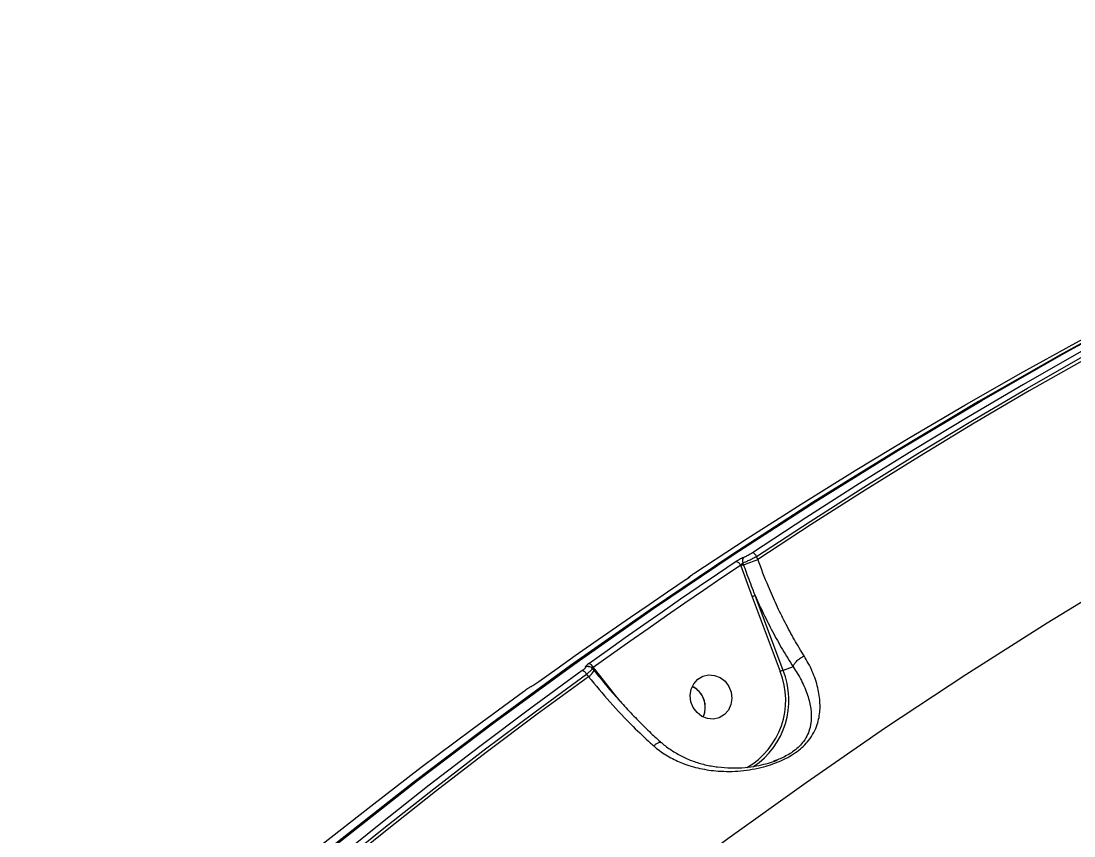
# Model space of a CAD drawing. Header units: millimetres. Extents: x -6028 to 5958, y -6064 to 4137.
# Drawn here: x 78.4 to 291.1, y 263.8 to 428.5 of the extents above; entities that cross this region are included whole.
import ezdxf

# ---------------------------------------------------------------- set-up
doc = ezdxf.new("R2010")
doc.units = ezdxf.units.MM
for name, color, linetype in [('DIKOM_ОБЪЕКТ', 7, 'Continuous'), ('DIKOM_РАЗМЕР_ЗОНА', 7, 'Continuous'), ('DIKOM_РАЗМЕР_ОБЪЕКТА', 7, 'Continuous')]:
    doc.layers.add(name, color=color, linetype=linetype)
doc.styles.add('style1', font='arial.ttf', dxfattribs={"width": 0.8})
doc.dimstyles.new('1-50', dxfattribs={"dimtxt": 300, "dimasz": 200, "dimexe": 100, "dimexo": 0, "dimgap": 100, "dimtad": 1, "dimtxsty": 'style1', "dimcen": 200, "dimclrd": 7, "dimclre": 7, "dimclrt": 7, "dimadec": 1, "dimazin": 2, "dimtfac": 1, "dimtmove": 0, "dimatfit": 2, "dimfxl": 0, "dimlwd": 25, "dimlwe": 18, "dimarcsym": 0})

# ---------------------------------------------------------------- blocks, each defined once
blk = doc.blocks.new('*D9')
at = {"layer": 'Defpoints', "color": 0, "transparency": 16777216}
for p in [(-6027.56, 1459.58), (4556.58, 1382.7), (4556.58, -5964.37)]:
    blk.add_point(p, dxfattribs=at)
at = {"layer": 'DIKOM_РАЗМЕР_ЗОНА', "color": 7, "lineweight": 18, "transparency": 16777216}
for p, q in [((-6027.56, 1459.58), (-6027.56, -6064.37)), ((4556.58, 1382.7), (4556.58, -6064.37))]:
    blk.add_line(p, q, dxfattribs=at)
at = {"layer": 'DIKOM_РАЗМЕР_ЗОНА', "color": 7, "lineweight": 25, "transparency": 16777216}
blk.add_line((-5827.56, -5964.37), (4356.58, -5964.37), dxfattribs=at)
at = {"layer": 'DIKOM_РАЗМЕР_ЗОНА', "color": 7, "transparency": 16777216}
for points in [[(-5827.56, -5931.03), (-5827.56, -5997.7), (-6027.56, -5964.37)], [(4356.58, -5931.03), (4356.58, -5997.7), (4556.58, -5964.37)]]:
    blk.add_solid(points, dxfattribs=at)
at = {"layer": 'DIKOM_РАЗМЕР_ЗОНА', "color": 7, "transparency": 16777216, "insert": (157.08, -5711.2), "char_height": 300, "attachment_point": 5, "style": 'style1'}
blk.add_mtext('10600', dxfattribs=at)
blk = doc.blocks.new('*D11')
at = {"layer": 'Defpoints', "color": 0, "transparency": 16777216}
for p in [(259.43, 2965.58), (1920.55, -3002.33), (4022.59, -3002.33)]:
    blk.add_point(p, dxfattribs=at)
at = {"layer": 'DIKOM_РАЗМЕР_ОБЪЕКТА', "color": 7, "lineweight": 18, "transparency": 16777216}
for p, q in [((259.43, 2965.58), (4122.59, 2965.58)), ((1920.55, -3002.33), (4122.59, -3002.33))]:
    blk.add_line(p, q, dxfattribs=at)
at = {"layer": 'DIKOM_РАЗМЕР_ОБЪЕКТА', "color": 7, "lineweight": 25, "transparency": 16777216}
blk.add_line((4022.59, 2765.58), (4022.59, -2802.33), dxfattribs=at)
at = {"layer": 'DIKOM_РАЗМЕР_ОБЪЕКТА', "color": 7, "transparency": 16777216}
for points in [[(3989.25, 2765.58), (4055.92, 2765.58), (4022.59, 2965.58)], [(3989.25, -2802.33), (4055.92, -2802.33), (4022.59, -3002.33)]]:
    blk.add_solid(points, dxfattribs=at)
at = {"layer": 'DIKOM_РАЗМЕР_ОБЪЕКТА', "color": 7, "transparency": 16777216, "insert": (3769.41, -24.42), "char_height": 300, "attachment_point": 5, "rotation": 90, "style": 'style1'}
blk.add_mtext('6000', dxfattribs=at)
blk = doc.blocks.new('*D12')
at = {"layer": 'Defpoints', "color": 0, "transparency": 16777216}
for p in [(3056.58, 1987.9), (-4027.97, 676.5), (3056.58, -3714.77)]:
    blk.add_point(p, dxfattribs=at)
at = {"layer": 'DIKOM_РАЗМЕР_ОБЪЕКТА', "color": 7, "lineweight": 18, "transparency": 16777216}
for p, q in [((3056.58, 1987.9), (3056.58, -3814.77)), ((-4027.97, 676.5), (-4027.97, -3814.77))]:
    blk.add_line(p, q, dxfattribs=at)
at = {"layer": 'DIKOM_РАЗМЕР_ОБЪЕКТА', "color": 7, "lineweight": 25, "transparency": 16777216}
blk.add_line((-3827.97, -3714.77), (2856.58, -3714.77), dxfattribs=at)
at = {"layer": 'DIKOM_РАЗМЕР_ОБЪЕКТА', "color": 7, "transparency": 16777216}
for points in [[(-3827.97, -3681.44), (-3827.97, -3748.11), (-4027.97, -3714.77)], [(2856.58, -3681.44), (2856.58, -3748.11), (3056.58, -3714.77)]]:
    blk.add_solid(points, dxfattribs=at)
at = {"layer": 'DIKOM_РАЗМЕР_ОБЪЕКТА', "color": 7, "transparency": 16777216, "insert": (20, -3461.6), "char_height": 300, "attachment_point": 5, "style": 'style1'}
blk.add_mtext('7100', dxfattribs=at)

msp = doc.modelspace()

# ---------------------------------------------------------------- linework, layer by layer
at = {"layer": 'DIKOM_ОБЪЕКТ', "color": 7, "linetype": 'Continuous', "lineweight": 15}
for p, q in [((227.273, 319.694), (227.037, 320.326)), ((223.784, 318.542), (223.832, 318.415)), ((223.832, 318.415), (226.125, 312.176)), ((224.405, 318.628), (224.262, 319.01)), ((226.125, 312.176), (231.782, 297.06)), ((232.391, 297.285), (226.734, 312.402)), ((194.323, 297.511), (194.011, 297.91)), ((234.409, 298.002), (232.391, 297.285)), ((192.687, 296.523), (193.093, 296.006)), ((193.831, 297.699), (194.19, 297.241)), ((194.19, 297.241), (194.195, 297.234)), ((198.348, 292.447), (194.323, 297.511)), ((199.447, 291.047), (198.348, 292.447)), ((231.273, 279.224), (230.443, 278.943))]:
    msp.add_line(p, q, dxfattribs=at)
at = {"layer": 'DIKOM_ОБЪЕКТ', "color": 7, "linetype": 'Continuous', "lineweight": 15, "flags": 128}
for points in [[(381.415, 407.18), (376.496, 405.022), (358.662, 396.943), (340.978, 388.531), (323.45, 379.786), (306.082, 370.713), (288.88, 361.314), (271.849, 351.592), (254.994, 341.549), (238.321, 331.189), (221.834, 320.515), (205.538, 309.53), (189.439, 298.238), (173.541, 286.641), (157.849, 274.744), (142.368, 262.55), (127.102, 250.062), (112.056, 237.285), (97.235, 224.222), (82.643, 210.878), (68.285, 197.256), (54.164, 183.36), (40.286, 169.195), (26.654, 154.765)], [(27.351, 155.012), (40.983, 169.442), (54.861, 183.607), (68.982, 197.503), (83.34, 211.125), (97.932, 224.47), (112.753, 237.533), (127.799, 250.31), (143.065, 262.797), (158.546, 274.991), (174.238, 286.889), (190.136, 298.485), (206.235, 309.778), (222.531, 320.762), (239.018, 331.437), (255.691, 341.796), (272.546, 351.839), (289.577, 361.562), (306.779, 370.961), (324.147, 380.034), (341.675, 388.778), (359.359, 397.191), (377.193, 405.27), (381.315, 407.08)], [(314.734, 373.818), (303.399, 367.707), (292.138, 361.456), (280.951, 355.066), (269.839, 348.537), (258.805, 341.871), (247.849, 335.067), (236.974, 328.128), (226.18, 321.054)], [(227.037, 320.326), (237.822, 327.394), (248.689, 334.327), (259.635, 341.125), (270.66, 347.786), (281.763, 354.309), (292.941, 360.694), (304.193, 366.94), (315.518, 373.046)], [(315.931, 372.52), (304.583, 366.403), (293.308, 360.145), (282.107, 353.748), (270.982, 347.212), (259.935, 340.537), (248.967, 333.726), (238.079, 326.778), (227.273, 319.694)], [(214.333, 316.848), (225.127, 323.922), (236.002, 330.861), (246.958, 337.665), (257.992, 344.331), (269.104, 350.86), (280.291, 357.25), (291.553, 363.501), (302.887, 369.612)], [(116.521, 175.287), (130.791, 188.725), (145.298, 201.881), (160.037, 214.749), (175.003, 227.327), (190.191, 239.608), (205.596, 251.591), (221.214, 263.27), (237.04, 274.642), (253.068, 285.704), (269.293, 296.452), (285.711, 306.883), (302.315, 316.992), (319.102, 326.778), (336.065, 336.237), (353.198, 345.366), (370.498, 354.162), (385.931, 361.661)], [(222.923, 319.269), (219.162, 316.745), (215.411, 314.204), (211.67, 311.648), (207.94, 309.074), (204.22, 306.485), (200.511, 303.879), (196.812, 301.257), (193.124, 298.619)], [(194.011, 297.91), (197.695, 300.546), (201.391, 303.165), (205.097, 305.769), (208.814, 308.356), (212.541, 310.927), (216.278, 313.482), (220.026, 316.02), (223.784, 318.542)], [(183.02, 295.032), (186.708, 297.67), (190.406, 300.292), (194.116, 302.897), (197.835, 305.487), (201.565, 308.06), (205.306, 310.617), (209.057, 313.157), (212.818, 315.681)], [(213.376, 316.095), (213.444, 316.165), (213.575, 316.268)], [(193.156, 298.082), (193.148, 298.083), (193.004, 298.095)], [(191.801, 297.232), (181.416, 289.632), (171.119, 281.903), (160.911, 274.046), (150.794, 266.063), (140.768, 257.955), (130.836, 249.721), (120.998, 241.364), (111.257, 232.885)], [(112.209, 232.229), (121.943, 240.702), (131.772, 249.052), (141.696, 257.278), (151.713, 265.38), (161.822, 273.357), (172.022, 281.207), (182.31, 288.929), (192.687, 296.523)], [(193.093, 296.006), (182.694, 288.397), (172.385, 280.659), (162.164, 272.793), (152.035, 264.799), (141.998, 256.679), (132.055, 248.435), (122.206, 240.066), (112.454, 231.574)], [(214.231, 289.755), (213.758, 290.945), (213.615, 292.213), (213.814, 293.455), (214.339, 294.572), (215.147, 295.472), (216.172, 296.083), (217.332, 296.355), (218.533, 296.267), (219.677, 295.825), (220.671, 295.065), (221.436, 294.048), (221.909, 292.858), (222.052, 291.59), (221.853, 290.348), (221.328, 289.231), (220.521, 288.331), (219.495, 287.72), (218.335, 287.448), (217.135, 287.537), (215.991, 287.979), (214.996, 288.739), (214.231, 289.755)], [(99.41, 228.679), (109.152, 237.158), (118.99, 245.515), (128.922, 253.749), (138.947, 261.857), (149.064, 269.84), (159.272, 277.697), (169.57, 285.426), (179.955, 293.026)]]:
    msp.add_lwpolyline(points, dxfattribs=at)
at = {"layer": 'DIKOM_ОБЪЕКТ', "color": 7, "linetype": 'Continuous', "lineweight": 15}
for centre, radius, start, end in [((222.633, 318.051), 1.252, 23.09887, 76.6105), ((225.165, 319.398), 0.983, 128.76044, 203.22715), ((131.962, 571.738), 269.464, 290.06379, 290.71436), ((225.88, 319.833), 1.258, 23.07789, 76.21581), ((242.818, 268.211), 53.674, 110.06292, 110.71616), ((242.344, 269.384), 45.762, 109.94513, 110.75792), ((193, 297.144), 0.951, 89.78508, 124.5295), ((192.845, 297.362), 1.288, 25.168, 77.46388), ((191.514, 295.964), 1.3, 25.46092, 77.20982), ((191.023, 298.974), 3.618, 304.894, 331.24909), ((195.23, 296.395), 1.438, 129.08801, 139.98647), ((217.292, 291.21), 15.627, 299.74141, 21.98349), ((217.32, 291.264), 16.23, 304.17109, 21.77917), ((248.192, 253.758), 46.307, 109.95111, 110.75434), ((212.042, 289.925), 4.575, 28.88725, 64.10126), ((211.961, 289.817), 4.709, 335.30956, 63.7841), ((211.973, 289.807), 4.693, 335.34973, 29.74004)]:
    msp.add_arc(centre, radius, start, end, dxfattribs=at)
for points, knots in [([(224.55, 320.164), (224.54, 320.161), (224.447, 320.127), (224.216, 320.025), (223.806, 319.81), (223.348, 319.545), (223.065, 319.361), (222.923, 319.269)], [0, 0, 0, 0, 0.0278291, 0.2650292, 0.5077342, 0.7539918, 1, 1, 1, 1]), ([(224.262, 319.01), (224.279, 319.017), (224.434, 319.073), (224.822, 319.232), (225.519, 319.55), (226.301, 319.934), (226.792, 320.196), (227.037, 320.326)], [0, 0, 0, 0, 0.0286605, 0.2671219, 0.5101704, 0.7556717, 1, 1, 1, 1]), ([(226.18, 321.054), (226.038, 320.963), (225.754, 320.78), (225.296, 320.516), (224.885, 320.303), (224.653, 320.202), (224.56, 320.168), (224.55, 320.164)], [0, 0, 0, 0, 0.2457783, 0.4917884, 0.7343135, 0.9715156, 1, 1, 1, 1]), ([(236.636, 300.187), (235.979, 301.26), (234.658, 303.417), (232.791, 306.895), (231.03, 310.502), (229.146, 314.732), (227.967, 317.855), (227.273, 319.694)], [0, 0, 0, 0, 0.1872862, 0.3765493, 0.5570074, 0.7391961, 1, 1, 1, 1]), ([(223.784, 318.542), (223.823, 318.595), (223.898, 318.699), (224.029, 318.842), (224.147, 318.947), (224.219, 318.992), (224.252, 319.007), (224.259, 319.009), (224.262, 319.01)], [0, 0, 0, 0, 0.26318915, 0.51608477, 0.75223955, 0.94110767, 0.97431312, 1, 1, 1, 1]), ([(226.734, 312.402), (226.615, 312.713), (226.02, 314.27), (225.256, 316.35), (224.598, 318.114), (224.405, 318.628)], [0, 0, 0, 0, 0.1504218, 0.752125, 1, 1, 1, 1]), ([(212.818, 315.681), (212.849, 315.702), (213.01, 315.81), (213.269, 315.989), (213.511, 316.169), (213.632, 316.275), (213.594, 316.27), (213.575, 316.268)], [0, 0, 0, 0, 0.055802, 0.2967873, 0.5326448, 0.7663085, 1, 1, 1, 1]), ([(212.871, 315.72), (212.942, 315.768), (213.128, 315.892), (213.31, 316.023), (213.421, 316.109), (213.431, 316.117), (213.434, 316.12)], [0, 0, 0, 0, 0.2335513, 0.6156495, 0.8602581, 1, 1, 1, 1]), ([(213.247, 315.98), (213.274, 316.02), (213.328, 316.096), (213.412, 316.18), (213.521, 316.278), (213.705, 316.418), (213.99, 316.622), (214.248, 316.792), (214.33, 316.846)], [0, 0, 0, 0, 0.08169779, 0.15963644, 0.25467804, 0.4915457, 0.83880934, 1, 1, 1, 1]), ([(213.575, 316.268), (213.555, 316.265), (213.517, 316.259), (213.639, 316.365), (213.882, 316.543), (214.142, 316.721), (214.303, 316.828), (214.333, 316.848)], [0, 0, 0, 0, 0.234106, 0.4679613, 0.7040068, 0.9448609, 1, 1, 1, 1]), ([(226.734, 312.402), (227.29, 311.168), (228.408, 308.69), (230.265, 305.035), (232.261, 301.415), (233.691, 299.144), (234.409, 298.002)], [0, 0, 0, 0, 0.2380442, 0.4781616, 0.7377142, 1, 1, 1, 1]), ([(206.243, 282.017), (206.438, 281.849), (207.403, 281.021), (209.308, 279.749), (212.243, 278.359), (215.567, 277.373), (219.513, 276.811), (223.835, 276.847), (228.174, 277.599), (231.514, 278.758), (233.739, 279.899), (235.251, 280.885), (236.533, 281.972), (237.694, 283.247), (238.638, 284.705), (239.481, 286.712), (239.932, 289.181), (239.788, 292.192), (239.018, 295.39), (237.875, 298.103), (236.923, 299.704), (236.636, 300.187)], [0, 0, 0, 0, 0.0134546, 0.0663226, 0.1192315, 0.1832735, 0.2473499, 0.3264801, 0.405365, 0.4678599, 0.4990967, 0.5303032, 0.5614406, 0.5926215, 0.6345143, 0.6764888, 0.7480857, 0.8197592, 0.8939573, 0.9680654, 1, 1, 1, 1]), ([(234.411, 298.005), (234.469, 298.179), (234.585, 298.529), (235.05, 299.109), (235.67, 299.65), (236.193, 299.972), (236.517, 300.132), (236.595, 300.168), (236.636, 300.187)], [0, 0, 0, 0, 0.23161475, 0.46324149, 0.69486226, 0.92648106, 0.96102557, 1, 1, 1, 1]), ([(192.461, 297.927), (192.488, 297.919), (192.542, 297.901), (192.441, 297.758), (192.216, 297.547), (191.972, 297.356), (191.824, 297.248), (191.801, 297.232)], [0, 0, 0, 0, 0.2393953, 0.4786867, 0.7178946, 0.957685, 1, 1, 1, 1]), ([(193.124, 298.619), (193.102, 298.603), (192.953, 298.495), (192.708, 298.305), (192.482, 298.096), (192.381, 297.954), (192.434, 297.936), (192.461, 297.927)], [0, 0, 0, 0, 0.0426073, 0.2824723, 0.5216194, 0.7607848, 1, 1, 1, 1]), ([(193.004, 298.088), (193.103, 298.083), (193.311, 298.072), (193.615, 297.934), (193.756, 297.768), (193.82, 297.694)], [0, 0, 0, 0, 0.3292056, 0.6974683, 1, 1, 1, 1]), ([(193.739, 297.737), (193.747, 297.749), (193.764, 297.772), (193.854, 297.83), (193.946, 297.878), (194.002, 297.905), (194.011, 297.91)], [0, 0, 0, 0, 0.3111031, 0.6248505, 0.9430332, 1, 1, 1, 1]), ([(234.411, 298.005), (234.412, 298.004), (234.713, 297.568), (235.627, 296.14), (236.861, 293.71), (237.786, 290.897), (238.164, 288.232), (237.986, 286.085), (237.392, 284.314), (236.669, 283.054), (235.706, 281.931), (234.394, 280.785), (232.97, 279.96), (231.823, 279.397), (231.445, 279.278), (231.273, 279.224)], [0, 0, 0, 0, 0.0000757, 0.0606772, 0.2004691, 0.3441014, 0.477648, 0.6140977, 0.6893023, 0.7661665, 0.8193618, 0.8746102, 0.9610499, 0.9823169, 1, 1, 1, 1]), ([(234.409, 298.002), (234.41, 298.002), (234.411, 298.003), (234.411, 298.004), (234.411, 298.005)], [0, 0, 0, 0, 0.616263, 1, 1, 1, 1]), ([(192.687, 296.523), (192.723, 296.551), (192.963, 296.739), (193.361, 297.073), (193.719, 297.431), (193.874, 297.644), (193.82, 297.67), (193.803, 297.678)], [0, 0, 0, 0, 0.04885684, 0.32582682, 0.60231095, 0.87892206, 1, 1, 1, 1]), ([(193.093, 296.006), (194.505, 294.285), (197.37, 290.793), (201.645, 286.309), (204.644, 283.45), (206.034, 282.204), (206.243, 282.017)], [0, 0, 0, 0, 0.3434981, 0.6969374, 0.9545281, 1, 1, 1, 1]), ([(194.217, 297.252), (194.769, 296.553), (196.066, 294.911), (198.227, 292.379), (200.66, 289.673), (203.157, 287.065), (205.54, 284.708), (207.089, 283.296), (207.787, 282.661)], [0, 0, 0, 0, 0.1329447, 0.3123862, 0.4925696, 0.6728844, 0.8526774, 1, 1, 1, 1]), ([(179.955, 293.026), (180.088, 293.121), (180.356, 293.311), (180.782, 293.598), (181.164, 293.844), (181.384, 293.975), (181.473, 294.024), (181.486, 294.031)], [0, 0, 0, 0, 0.2406646, 0.481445, 0.7216464, 0.9611785, 1, 1, 1, 1]), ([(181.486, 294.031), (181.498, 294.037), (181.587, 294.086), (181.807, 294.217), (182.191, 294.461), (182.618, 294.747), (182.886, 294.937), (183.02, 295.032)], [0, 0, 0, 0, 0.0385644, 0.2780535, 0.5183231, 0.759216, 1, 1, 1, 1]), ([(207.758, 282.637), (207.692, 282.675), (207.545, 282.758), (207.116, 282.623), (206.681, 282.362), (206.381, 282.132), (206.275, 282.044), (206.243, 282.017)], [0, 0, 0, 0, 0.2460262, 0.5433851, 0.8407538, 0.9508506, 1, 1, 1, 1]), ([(207.824, 282.711), (207.865, 282.67), (208.458, 282.074), (209.819, 281.116), (211.895, 279.866), (214.18, 278.881), (216.612, 278.171), (219.206, 277.705), (221.924, 277.514), (224.548, 277.608), (226.9, 277.92), (228.891, 278.373), (230.335, 278.801), (231.082, 279.12), (231.281, 279.205)], [0, 0, 0, 0, 0.00698138, 0.102804, 0.20234487, 0.30429938, 0.40790348, 0.51439575, 0.62742587, 0.73876211, 0.82864829, 0.90702174, 0.97524814, 1, 1, 1, 1])]:
    msp.add_open_spline(points, degree=3, knots=knots, dxfattribs=at)

# ---------------------------------------------------------------- dimensions: what is measured, and where the dimension line sits
at = {"layer": 'DIKOM_РАЗМЕР_ЗОНА'}
dim = msp.add_linear_dim(base=(4556.575, -5964.368), p1=(-6027.562, 1459.576), p2=(4556.575, 1382.704), text='10600', dimstyle='1-50', dxfattribs=at)
dim.commit()
dim.dimension.update_dxf_attribs({"geometry": '*D9', "text_midpoint": (157.08, -5964.368), "dimtype": 160})
at = {"layer": 'DIKOM_РАЗМЕР_ОБЪЕКТА'}
dim = msp.add_linear_dim(base=(4022.586, -3002.33), p1=(259.433, 2965.575), p2=(1920.546, -3002.33), angle=90, text='6000', dimstyle='1-50', dxfattribs=at)
dim.commit()
dim.dimension.update_dxf_attribs({"geometry": '*D11', "text_midpoint": (4022.586, -24.423), "dimtype": 160})
dim = msp.add_linear_dim(base=(3056.575, -3714.774), p1=(-4027.972, 676.501), p2=(3056.575, 1987.897), text='7100', dimstyle='1-50', dxfattribs=at)
dim.commit()
dim.dimension.update_dxf_attribs({"geometry": '*D12', "text_midpoint": (20, -3714.774), "dimtype": 160})

doc.saveas('drawing.dxf')
